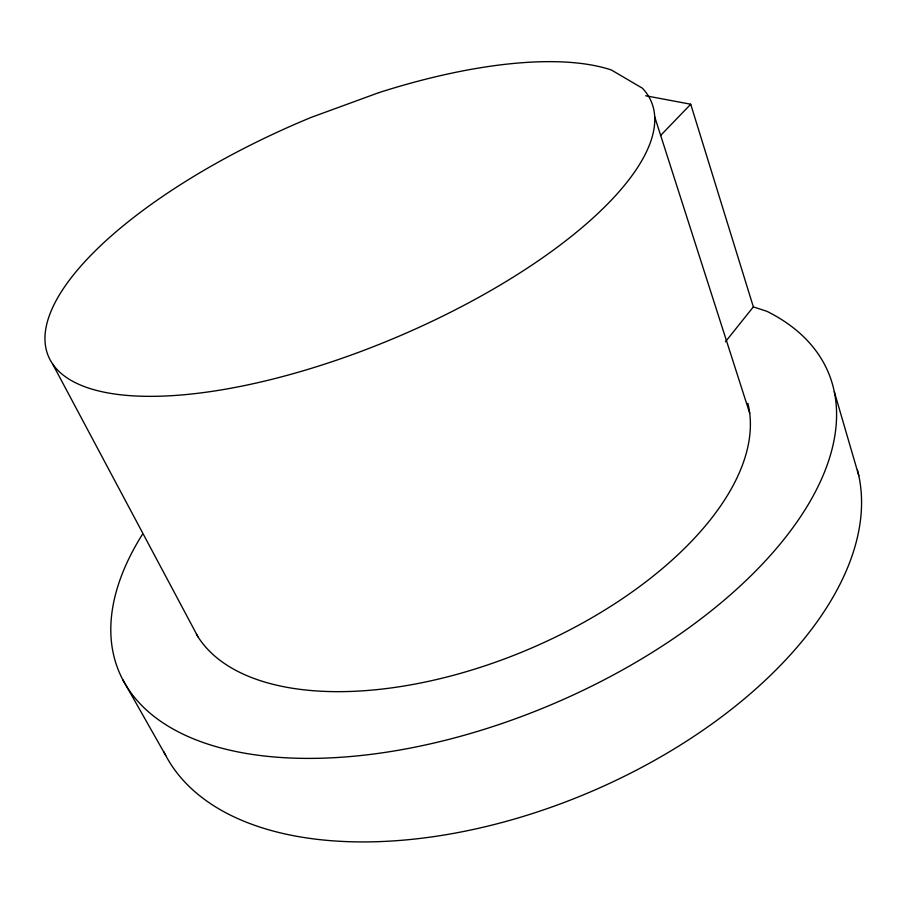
<?xml version="1.0" encoding="UTF-8"?>
<svg xmlns="http://www.w3.org/2000/svg" width="904" height="904" viewBox="0 0 904 904"><rect width="100%" height="100%" fill="white"/><g stroke="black" fill="none" stroke-linecap="round" stroke-linejoin="round"><path stroke-width="1.36" d="M725.415 341.802L753.348 306.897L690.724 104.231L645.682 95.756M660.508 135.566L690.724 104.231M753.348 306.897L766.931 311.315A384.923 198.36 -22.9 0 1 734.839 590.866A384.923 198.36 -22.9 0 1 270.533 756.648A384.923 198.36 -22.9 0 1 142.459 534.287M122.842 679.797L165.703 755.428M52.545 363.849L197.976 636.8M654.699 116.808L749.71 413.241M834.279 391.647L858.8 475.696M857.489 470.17A374.945 209.095 -22.9 0 1 579.294 796.537A374.945 209.095 -22.9 0 1 163.805 751.699M747.857 403.331A299.71 153.352 -22.9 0 1 526.072 650.383A299.71 153.352 -22.9 0 1 196.507 634.393M378.934 92.615L311.157 117.407A327.225 117.882 -22.9 0 0 49.901 359.442A327.225 117.882 -22.9 0 0 420.349 326.762A327.225 117.882 -22.9 0 0 642.371 88.185L611.33 69.97A327.225 117.882 -22.9 0 0 378.934 92.615"/></g></svg>
